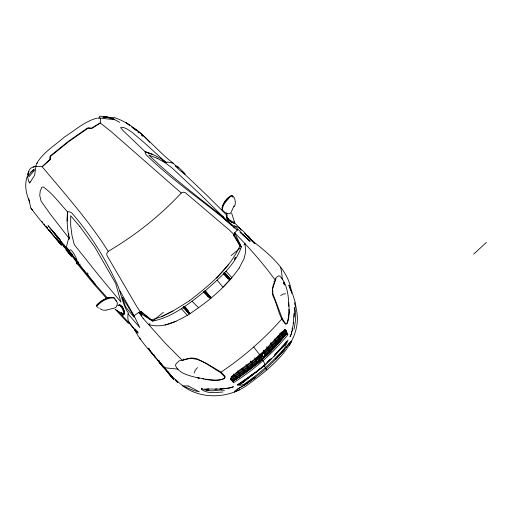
<?xml version="1.0" encoding="UTF-8"?>
<svg xmlns="http://www.w3.org/2000/svg" width="512" height="512" viewBox="0 0 512 512"><rect width="100%" height="100%" fill="white"/><g stroke="black" fill="none" stroke-linecap="round" stroke-linejoin="round"><path stroke-width="0.77" d="M67.584 216.397L67.597 211.872C59.68 203.424 52.768 193.53 43.155 186.931L41.933 187.162L40.218 191.098L39.744 195.494L41.094 201.158L50.381 214.234L69.357 238.694L68.256 239.814L66.426 246.797L72.787 256.006L78.253 262.067M257.581 358.522L259.578 355.469L263.29 353.139C267.616 355.795 258.733 364.038 257.434 358.368M31.776 167.526C26.835 170.4 26.835 178.79 29.606 183.136L34.643 175.258L35.891 166.291L42.131 166.726L49.843 159.514L49.914 156.787L50.579 155.699L68.582 141.158L87.296 128.141L88.576 127.757L91.507 128.192L100.275 122.989L100.448 118.202L99.654 118.522M152.282 353.696L151.52 352.454M223.341 273.491L224.39 274.618L225.171 274.253L227.309 276.602L227.277 277.382L229.664 279.68L230.118 279.731L230.138 279.283C223.718 269.286 219.962 272.563 229.664 279.68M203.872 291.821L204.909 292.973L205.677 292.621L207.808 295.021L207.776 295.802L210.15 298.157L210.611 298.208L210.63 297.747C204.314 287.526 200.474 290.848 210.15 298.157M189.818 313.325L184.224 306.362L183.117 307.29L184.141 308.461L184.896 308.122L187.008 310.554L186.976 311.347L189.792 313.786L187.482 310.259M68.806 239.264L69.139 238.17C67.341 229.536 66.656 220.653 67.597 211.872A15.149 7.942 80.4 0 1 71.75 212.928C90.221 234.106 105.101 258.125 116.832 283.616C121.466 293.12 122.074 304.269 128.429 313.037L128.058 313.894L139.789 327.552L134.035 315.718L138.803 312.41L140.525 312.16L136.762 306.496L106.906 255.424L106.816 253.44L108.205 251.398C89.088 220.992 65.133 194.157 42.131 166.726L50.246 159.68L50.349 157.03L51.021 155.949L68.89 141.536L87.443 128.602L88.723 128.218L91.578 128.602L100.275 122.989L111.149 131.571L181.267 193.018L183.437 192.192L185.338 192.672L229.312 230.003L234.048 234.573L234.688 232.87L237.434 229.837L237.274 230.138C208.083 203.757 174.438 182.79 146.413 155.002A14.765 4.941 25.9 0 1 145.203 151.776L123.341 130.861L120.851 127.93L120.858 127.245L123.808 127.565L127.059 129.011L131.674 131.981L143.776 142.266L166.278 162.707L167.437 162.048L172.96 163.059L178.176 168.013M282.266 279.334L281.677 272.531L280.838 268.058L280.262 267.584M67.117 221.088L67.597 211.872M250.522 239.117L248.998 236.954M294.022 317.062L294.624 307.494C296.666 314.579 295.437 322.176 293.978 329.267M28.563 175.578L30.97 172.16L34.118 169.069L33.766 170.982L29.126 176.627L28.582 175.386M291.558 293.382C289.843 270.093 268.474 253.523 251.398 240.096L254.822 243.501L250.874 239.507M128.058 313.894L127.795 317.434L128.218 320.826L133.843 328.838M134.662 329.261L135.322 330.573L137.818 332.762M76.646 263.981L76.723 263.104L77.626 262.106M78.835 262.81L77.51 261.965L76.762 262.515L76.678 263.379L79.437 264.23L79.027 264.314M222.963 392C215.962 392.429 207.616 394.016 201.6 389.472L201.594 388.154M293.568 322.592L291.59 333.28L290.074 336.723L291.488 333.498L291.859 331.187M28.32 174.214L28.73 171.686L27.814 174.464M61.133 244.506L60.826 244.186M76.262 263.462L76.41 262.573L77.51 261.965M76.806 263.597L76.973 262.656M293.178 323.386L294.17 313.472M289.011 309.235C288.877 313.926 289.427 319.667 286.682 323.642L285.248 323.27L282.259 318.47L272.832 293.619L272.653 288.614L275.917 278.778M233.658 382.592L232.678 381.498L232.794 381.005C253.178 368.352 271.405 352.448 286.4 333.696L287.846 334.726C272.602 353.619 254.202 369.683 233.658 382.592L230.938 379.251L230.88 378.093C238.758 368.768 251.066 363.571 259.578 354.618C269.133 347.654 275.59 336.435 285.35 330.112L286.195 330.554L287.846 334.726M27.219 176.454C24.512 184.211 25.805 192.774 28.954 200.173M201.824 388.506C207.75 391.872 215.13 390.758 221.581 389.85L219.91 388.915M173.267 378.528L173.389 379.002L171.955 377.549M63.891 245.645L64.218 245.446L68.307 251.334L69.952 254.438L71.123 254.931M194.054 373.088L195.194 370.445L197.446 367.629M117.018 305.28L117.414 302.906L115.866 300.371M222.035 207.744C223.654 203.04 226.944 197.574 231.597 195.706M28.544 172.934L28.96 171.456M116.794 305.542L116.403 306.842L114.413 308.045L106.944 309.926M204.762 291.802L205.043 291.059C219.046 278.31 235.008 265.434 241.363 246.925L234.694 232.864L233.6 235.328L239.955 245.76L241.363 246.925L234.061 234.656L234.726 232.902C249.344 247.878 263.334 263.584 275.558 280.602M233.92 205.92L231.206 212.205L229.786 213.779L227.174 213.638L225.862 212.717M234.099 206.778C237.069 203.75 234.234 191.661 229.44 197.536C226.49 201.203 221.261 205.69 222.829 210.854L223.878 211.52M286.618 341.472L284.077 345.894L273.971 356.262M286.221 341.581L285.459 343.533A5.894 1.517 -38.2 0 1 282.925 346.592L274.886 354.899M180.448 383.891C198.061 399.418 225.978 399.13 245.178 386.586C270.733 368.045 306.682 341.261 295.155 304.723M124.237 313.21L124.525 312.403L124.064 310.368L122.067 306.682M36.621 163.68C42.944 152.39 54.957 145.459 64.486 137.005C75.13 130.349 85.024 120.947 97.459 118.067M95.578 284.602L79.456 264.781L79.648 264.371L78.227 263.981M239.955 245.76C229.587 268.934 209.075 285.491 189.498 300.749M63.738 245.869L64.051 245.664L68.205 251.494L69.792 254.426L70.957 254.925M289.28 345.638L291.853 341.171M234.394 392.147L235.264 390.598L238.445 388.506M239.162 268.102L244.038 258.643L245.651 252.064L245.075 243.91M63.674 245.664L64.006 245.466L68.301 251.296L69.786 253.581L69.894 254.611L71.066 255.136M258.65 356.512L257.869 357.645M233.6 235.328L234.022 234.56M62.963 244.845L63.578 244.429L76.762 262.515M289.498 342.995C275.59 361.741 257.459 377.632 237.274 389.325M234.355 259.539L235.731 257.382L234.701 258.189M96.71 305.376C100.141 301.107 105.587 298.739 110.746 297.261M288.589 344.019L290.618 341.504L291.411 341.331M286.022 347.482L288.16 344.595M239.142 268.09C225.638 287.424 207.034 302.637 187.347 315.334C175.738 321.856 162.278 328.762 148.659 324.55M172.73 378.15L172.512 377.914M98.573 118.426L99.898 116.179L106.266 116.794M282.259 318.47C264.192 339.085 243.232 357.19 220.531 372.518C209.011 366.234 196.576 353.632 182.502 360.57L165.158 343.104L143.155 318.419M66.438 248.954L65.754 249.792L71.712 256.749M231.264 380.006L232.678 381.498C250.099 370.221 266.624 357.37 280.077 341.459L277.619 344.115M283.859 345.67L278.509 351.162M280.077 341.459L286.822 333.702L285.594 329.952M225.171 274.253L225.523 273.843L224.416 272.589L223.418 273.651L224.576 272.838M216.499 278.067L228.755 264.173M205.677 292.621L206.003 292.051L204.966 290.899L203.955 291.981L205.043 291.059L211.328 297.92M285.926 330.739L273.414 344.832L264.646 353.504L264.435 353.242M286.342 331.667L273.882 345.722L265.126 354.381M284.499 329.747L272.57 343.149L262.707 352.89M285.651 329.99L273.101 344.115L264.346 352.768M271.379 350.874L266.221 355.853M184.896 308.122L185.28 307.693M275.974 353.574L284.954 343.795M275.846 358.867L280.032 354.323M281.6 352.621L284.742 349.21M275.974 358.918L284.902 349.325M279.558 333.894L280.582 332.8M189.331 313.734L183.213 307.45C184.762 303.763 188.742 312.442 189.67 313.773M117.901 305.626L118.368 305.133L119.418 305.274C121.907 306.816 123.072 309.856 123.635 312.614L123.341 314.138L121.28 312.787M118.784 305.421L119.245 304.934L120.307 305.069C122.912 306.656 123.987 309.856 124.499 312.717L124.038 314.451L122.778 314.086L121.331 312.627M279.539 349.754L284.026 345.094M181.267 193.018C159.981 215.974 135.11 235.437 108.205 251.398M262.33 359.597L257.901 363.213M259.027 369.581L265.632 364.032M266.752 362.912L270.669 358.995M274.592 355.078L277.389 352.275M262.157 354.925L258.682 357.997M264.378 356.134L274.195 346.426L286.509 332.403M265.024 364.538L262.118 367.066M267.77 361.869L270.515 359.206M271.776 358.394L264.09 365.856L241.594 383.546L239.488 384.525L237.35 384.435M265.21 364.877L273.939 356.429L288.07 340.077L284.506 348.262C272.608 362.003 258.906 374.086 243.878 384.307L241.037 385.222L237.197 385.126L255.699 372.608L265.21 364.877L263.226 360.762L262.106 359.789M473.747 254.035L486.4 242.438M242.765 368.742L244.992 372.525L244.659 372.813L242.4 368.371M234.931 375.565L234.349 374.861M30.97 172.16L33.466 169.907L34.138 170.042M235.654 377.216L235.174 376.288M239.462 383.642L239.494 383.258M242.995 381.165L243.322 380.87M246.899 365.35L246.643 365.683M251.462 362.234L251.136 362.534L253.389 366.464L253.715 366.176L250.726 361.005M255.328 359.123L255.654 358.829L257.888 362.81L257.562 363.104L256.256 361.517L257.498 362.989L257.824 362.701M247.885 367.462L247.814 366.95M243.021 381.446L243.341 381.158M37.325 162.944L36.115 164.224L36.429 164.07M243.354 381.318L243.034 381.613L243.296 380.57L243.36 381.331M235.584 377.555L236.314 378.547L236.646 378.253L234.995 375.507M240.685 375.469L240.365 375.75M244.602 372.71L244.934 372.416M248.934 369.581L249.267 369.286M248.192 368.678L248.998 369.69L249.325 369.395L247.091 365.542M259.315 358.381L260.019 357.888L259.315 358.381L259.744 359.59L258.477 357.35L259.398 356.538L259.603 356.864L258.867 357.517L259.398 356.538M260.928 358.554L259.84 356.147M260.531 355.533L262.541 357.126L261.747 356.717L261.248 357.286C261.773 361.459 259.405 350.509 261.274 358.246M261.536 355.162L261.984 354.771L261.536 355.162L261.325 354.835L262.406 353.882L262.163 354.611L262.406 353.882M259.744 359.59L258.541 357.421L259.462 356.608M262.47 353.952L261.325 354.835M236.608 378.182L236.275 378.477L235.603 377.574M259.878 357.626L259.238 358.195L258.797 357.446M261.107 356.934C262.31 356.083 260.518 357.747 260.832 355.923M261.203 358.176L261.248 357.286M262.957 356.627L261.914 354.701M282.541 336.134L283.296 337.069L283.616 336.787L281.408 331.955M279.373 339.603L280.243 340.691L280.563 340.41L278.17 335.366M277.094 344.006L276.774 344.288L275.853 343.2M267.936 350.08L269.638 352.102L269.958 351.814L267.866 347.776L267.539 348.064L266.816 347.187M265.773 355.674L266.099 355.386M261.779 359.546L262.106 359.258M265.414 354.054L265.088 354.336L265.83 355.789L266.157 355.501L263.296 350.202M264.013 351.469L263.68 351.75L264.531 353.254M272.454 345.779L271.949 345.658M282.957 335.488L282.106 334.912M283.091 336.378L282.304 335.514M282.054 334.042L281.427 333.389M274.637 338.989L277.146 344.115L276.826 344.403L274.784 339.699M204.909 292.973L206.003 292.051M184.416 306.624L183.213 307.45L184.314 306.515M223.45 273.683L224.512 272.774M184.141 308.461L185.248 307.533M224.39 274.618L225.466 273.715M148.685 324.563L149.907 323.539M153.587 320.461L163.392 312.262M231.13 255.61L240.237 247.987M243.885 244.941L245.094 243.923M260.134 360.32L262.214 358.957M255.117 372.39L240.915 383.29M79.456 264.781L80.198 264.173M260.32 368.525L242.406 382.496A6.035 1.414 -48.3 0 1 239.648 384.115L238.413 384.058M143.174 318.438L138.784 312.39L140.832 311.994L152.71 321.069L141.466 311.77L138.81 312.435L152.71 321.069C172.909 317.152 189.306 303.456 205.043 291.059M259.968 355.597L245.856 366.707L231.098 376.877M257.453 358.957L246.432 367.642L230.701 378.483M258.342 360.486L247.315 369.171L231.405 380.141L230.464 379.091M259.29 360.691L247.68 369.843L231.853 380.621M242.406 382.65L246.099 379.744M249.792 376.838L252.256 374.906M253.485 373.933L254.72 372.966M255.949 372L257.178 371.034M244.429 385.261L255.322 377.267M239.174 384.032L246.618 378.611M249.101 376.806L251.584 375.002M255.206 377.203L244.288 385.126L239.091 388.128M239.686 383.872L251.584 375.309M205.152 291.168L203.968 291.987L210.49 298.189L209.568 296.378L205.126 291.149M230.688 379.424L246.803 368.32L256.646 360.563L256.41 360.326M232.685 381.498L240.218 376.39M59.654 242.931L61.587 245.037L58.944 241.709M144.915 315.366L151.194 319.955L161.683 316.64L172.947 311.014L189.517 300.768M226.752 216.813L226.285 216.998C227.546 220.25 231.309 222.445 234.598 223.174L234.131 222.208M280.672 295.514L283.354 294.022L285.504 293.76M226.656 216.864L226.304 217.05L226.522 217.843L228.307 219.821M227.059 216.032L226.701 216.218C228.006 219.328 231.424 221.389 234.483 222.413L234.259 222.022M161.664 316.627L172.928 311.002M32.499 167.379L36.333 166.074M32.909 167.142L36.205 165.952M107.949 117.318L106.016 116.614L103.706 117.152L104.294 117.709L107.955 117.325M140.506 312.141L141.466 311.77M201.472 389.056L202.048 388.838M234.605 391.718L239.386 389.939M148.755 348.813L148.166 348.122M165.069 325.094L176.064 321.286M106.643 116.883L107.123 116.736L106.49 116.826M208.685 388.934L205.542 389.357L204.73 388.947M104.774 116.717L102.861 117.446L103.834 117.677M214.976 389.338L217.069 388.922M248.102 236.678L244.774 233.28L254.822 243.501C247.731 238.157 243.603 228.154 234.509 225.901L233.69 226.054L221.037 215.347L216.294 211.987M29.728 181.901L30.112 181.85M247.117 235.488L248.474 236.141L250.304 238.714M34.912 166.182L36.269 166.035M227.002 388.23L229.766 387.962L233.53 386.758C224.909 389.805 215.52 389.005 206.522 388.986M206.656 390.272L208.947 390.125M106.662 310.182L102.982 310.17M138.048 333.171L135.77 331.501L134.912 329.696M177.978 369.126L164.416 367.763C154.374 355.187 141.952 344.045 134.515 329.613M221.28 388.39L225.619 388.358M220.768 388.403L225.517 388.378L223.219 388.352M59.174 242.33L58.08 241.235M106.944 117.139L114.432 117.638C138.394 125.357 153.702 148.198 172.96 163.059L173.139 163.341M100.166 118.054C102.822 118.406 124.851 121.312 107.514 117.331M119.174 304.922L120.288 305.056L122.304 307.008M166.867 162.381L165.978 162.266C159.706 157.632 152.742 153.875 145.203 151.776L150.349 153.926M205.453 379.149C211.494 379.706 218.81 381.562 224.326 378.445L224.474 376.653L220.531 372.518M187.008 310.554L187.77 310.682L186.976 311.347L184.365 308.461M207.808 295.021L208.563 295.142L210.63 297.747M227.309 276.602L228.051 276.73L230.138 279.283M224.384 390.445L221.261 389.882L220.787 388.774M197.92 377.504C206.202 379.955 216.794 381.946 224.922 378.182L225.12 376.32L221.062 372.109L206.394 363.443L196.627 358.637L191.117 357.952L178.931 360.966L176.006 363.91L175.482 365.587C179.405 374.362 190.829 375.872 199.104 378.246L198.022 377.491M202.605 378.573L204.026 378.861M247.354 235.904L248.243 236.32M123.674 313.786L124.224 313.926M170.682 375.085L167.968 371.904M108.262 117.67L111.514 118.624M164.845 369.165L169.203 374.118M145.203 151.776L152.838 154.451M116.768 301.69L114.33 298.125C107.827 296.909 100.89 301.715 96.563 306.31L97.709 307.392M100.154 308.838L102.362 309.766M49.843 159.514L50.246 159.68M284.544 329.837L285.248 330.138L286.4 333.696L285.382 332.685M149.203 349.056L148.288 348.352M148.89 349.005L148.589 348.87L150.502 351.424M57.171 239.232L55.693 237.594M113.005 118.739L119.706 122.374M104.672 117.696L103.706 117.152L104.294 117.709M134.867 328.877L138.08 332.301M223.072 210.79L222.285 210.336C221.126 204.48 226.95 197.606 231.898 195.405M98.554 307.789L99.194 308.166M112.166 118.81L112.973 119.347M133.101 127.955C139.667 131.405 144.813 136.877 149.734 142.317M158.758 361.76L163.571 367.379M138.835 312.429L141.939 314.362M162.291 160.211L166.278 162.707M115.014 309.178L121.779 313.523M197.888 377.459L199.104 378.246M151.507 352.717L151.942 352.998M99.123 117.766L98.912 118.08M224.077 211.814L225.376 212.736M183.808 358.944L184.672 359.578M188.41 358.426L188.973 358.842M193.165 358.067L194.144 358.797M227.021 277.299L230.118 279.731L228.173 276.845M129.421 125.197L126.125 122.605L129.203 125.037M207.802 296L210.611 298.208L208.691 295.251M133.594 128.518L135.968 130.387M228.301 218.618L227.731 218.067M131.661 126.982L132.89 127.955M188.269 312.64L186.733 311.238M179.936 383.482L172.019 376.589L162.637 366.035M187.008 311.539L189.792 313.786L187.91 310.778M240.058 232.448L250.182 241.306L234.509 225.901M65.03 247.04C53.126 236.41 43.098 223.827 33.293 211.296M283.616 336.787L282.701 335.987L283.59 336.71L283.264 336.992L282.547 336.115M242.835 234.758L249.984 241.139L242.989 234.861M279.533 339.514L280.563 340.41M137.76 131.955L138.95 132.998M228.019 219.558L231.232 222.042L234.08 223.245L233.856 222.854M281.382 332.845L283.034 335.405M227.296 277.568L230.125 279.597L227.744 276.346M269.587 351.411L269.594 351.981L267.962 350.067M231.622 225.466L221.76 216.269L231.872 225.395M279.13 338.234L279.891 338.944M275.597 341.843L276.493 342.688L276.166 342.97L275.398 342.022M235.75 377.408L236.646 378.253M253.242 365.677L253.658 366.067L253.325 366.355L251.75 364.422M159.475 362.061L160.352 363.2M281.67 333.19L282.285 333.779M271.949 345.568L272.928 346.49L272.602 346.778L271.75 345.741M273.062 347.034L272.96 347.533L272.71 347.226M181.658 171.322L206.579 195.002L226.918 215.277M276.275 342.906L276.838 343.437L276.512 343.718L276.096 343.206M248.39 368.506L249.325 369.395M276.07 341.843L275.552 341.344M278.65 337.306L279.424 338.054M160.819 363.789L162.336 365.562L161.83 364.998M278.502 336.717L279.136 337.325M271.514 344.282L272.115 344.864L271.789 345.152L271.251 344.506M248.102 237.05L249.862 238.854M226.822 277.101L229.965 279.706L228.736 277.549M271.475 343.795L271.117 344.006M267.821 348.173L268.39 348.73L268.064 349.011L267.558 348.403M275.258 340.621L275.718 341.069L275.386 341.35L274.771 340.608M263.962 351.846L264.544 352.416L264.218 352.704L263.699 352.07M256.077 360.371L257.114 361.382L256.781 361.677L255.878 360.544M232.96 226.458L234.592 228.058M251.923 363.776L252.922 364.755M243.334 370.298L244.218 371.168L243.891 371.469L243.13 370.483M252.41 363.898L251.456 362.95M248.32 367.789L248.218 368.307L247.386 367.245M248.672 368.454L248.954 368.736L248.435 368.787M239.187 373.453L239.981 374.234M255.629 359.194L256.211 359.77L255.878 360.058L255.366 359.424M251.456 362.605L252.019 363.168L251.693 363.462L250.579 362.08M243.77 370.406L243.296 369.933M244.147 371.405L244.621 371.878L244.294 372.173L243.821 371.552M234.266 222.592L239.917 228.224L241.088 230.31M141.344 135.085L142.464 136.205M247.046 365.85L247.642 366.451L247.315 366.746L246.784 366.08M192.122 301.274L198.637 307.808M242.624 368.941L243.315 369.632L242.989 369.933L242.381 369.165M238.4 372.038L239.066 372.717M263.405 353.094L264.166 353.805M261.094 356.051L261.632 356.602M262.246 353.53L261.702 353.818M264.198 356.531L263.942 356.96M260.083 354.995L259.578 355.469M261.171 357.005L260.819 355.75M232.794 381.005L230.592 378.285M257.766 359.526L258.291 360.083M60.301 239.872L47.994 225.6L75.686 259.552M60.826 244.416L61.101 244.704L60.262 243.2M224.64 274.592L227.277 277.382L228.051 276.73L225.523 273.843M117.21 310.298L128.576 322.4L128.384 323.411L115.789 309.875M284.851 329.862L285.318 330.368M285.51 330.458L285.856 330.822M260.749 355.68L261.165 356.122M225.984 271.238L231.949 277.664L223.027 287.194L217.158 280.211M205.146 292.96L207.776 295.802L208.563 295.142L206.048 292.198M263.949 365.709L265.702 367.667M122.182 314.349L123.258 315.507M285.306 330.771L286.234 331.795M285.306 332L286.144 332.928M285.363 331.405L285.978 332.083M181.395 308.71L187.347 315.334M231.117 379.219L231.738 379.917M148.57 348.538L149.19 349.229M175.622 380.518L177.734 382.682A25.376 0.518 50.7 0 0 176.922 381.434L175.501 379.546M107.885 298.528L94.253 283.226L77.37 262.547L76.723 263.104L93.587 283.782L106.694 298.528M235.379 376.109L233.587 374.061L236.314 378.547M53.37 232.09L55.328 234.33M56.307 235.456L59.155 238.669L53.6 232.365L72.787 256.006M59.763 243.219L61.453 245.062L61.075 244.493M60.614 244.218L58.842 241.939M170.099 375.405L173.69 379.366L171.699 376.64M168.922 374.029L171.354 376.89M128.902 322.835L135.622 330.701M169.747 374.81L173.811 379.366A20.806 0.403 50.7 0 0 173.549 378.854L168.275 372.045M33.99 170.534L33.466 169.907L33.766 170.982M49.203 230.003L50.067 231.04M51.213 232.557L51.558 232.96M59.194 242.573L55.898 238.624M153.562 354.317L154.528 355.469M168.365 373.171L166.854 371.373M57.318 240.16L58.182 241.19M166.221 370.803L167.622 372.48M70.605 252.397L72.486 254.65M160.858 363.834L161.389 364.474M164.442 368.678L161.568 365.203M267.584 348.723L268.435 349.76M120.563 306.125L121.088 306.758M160.102 362.771L162.182 365.344M57.197 240.198L52.493 234.496M163.546 367.392L161.805 365.28M275.366 341.645L275.789 342.163M158.739 360.55L159.578 361.568M53.254 235.245L53.978 236.128M277.85 336.422L278.848 337.645M274.573 340.019L274.906 340.422M158.694 360.474L159.558 361.536M160.224 362.925L159.238 361.792L160.288 363.136M161.37 364.742L158.739 361.53M268.026 349.568L268.902 350.643M267.974 349.798L269.229 351.334M159.181 362.266L159.968 363.232M50.189 231.187L50.515 231.59M52.134 233.875L49.862 231.085M49.696 231.059L52 233.882L50.656 232.243M163.629 366.611L163.392 366.131L164.966 368.166L164.73 367.629M160.717 363.526L162.016 365.152M157.146 359.776L157.997 360.813M251.712 364.397L253.389 366.464M163.366 366.182L165.069 368.282M87.232 272.851L88.237 274.093M156.627 358.918L157.459 359.949M155.194 357.363L155.968 358.323M50.074 231.142L50.579 231.776M48.32 229.357L49.229 230.483L49.082 230.074M168.141 372.102L165.875 369.286M155.808 357.907L153.158 354.592M46.528 226.95L47.251 227.853M47.341 228.154L45.613 225.99M253.722 346.989L259.578 354.618M256.397 361.44L257.152 362.374M250.438 361.658L251.136 362.534M278.925 338.413L279.61 339.264M278.816 338.611L279.91 339.974M153.094 354.72L155.341 357.53M46.541 227.142L47.424 228.243M43.949 223.91L44.774 224.941M279.13 338.317L280.243 340.691M251.725 363.949L252.582 365.024M251.738 364.186L252.934 365.696M55.802 237.715L58.182 240.73M153.792 355.616L148.288 348.512M169.459 373.76L173.216 378.714L173.152 378.362M242.963 370.086L243.411 370.656M151.821 352.909L148.499 348.582M242.042 368.538L242.438 369.043M41.862 221.254L42.822 222.483M238.701 372.966L237.709 371.68M238.093 372.326L240.429 375.853L240.762 375.558L237.888 370.829M171.437 376.32L170.246 374.528M60.506 243.514L56.704 238.65L60.602 243.853M30.944 208.122L32.915 210.733L30.778 207.904L29.062 200.122L29.427 202.17M234.112 375.085L234.637 375.77M234.272 375.424L235.027 376.416M238.982 373.638L239.616 374.483M133.805 328.326L133.094 327.366M234.97 376.467L235.558 377.28M235.258 376.986L235.942 377.926M69.85 251.885L77.05 261.997M74.509 258.035L77.67 262.432M65.101 247.443L69.203 253.325M68.07 249.376L68.922 250.605M230.682 379.11L230.97 379.546M220.896 388.762L221.581 389.85M237.946 371.75L239.123 373.619M114.33 298.125L114.918 299.078M114.419 298.49L113.83 297.53C107.424 296.307 100.544 301.005 96.294 305.562L96.301 305.869M246.054 364.678L248.998 369.69M254.586 357.875L257.562 363.104M250.144 239.13L250.394 239.558M119.808 290.726L134.035 315.718M273.933 281.504L274.682 282.861M273.037 285.606L273.363 286.202M266.842 346.803L269.638 352.102M259.808 357.562L260.019 357.888M261.984 354.771L263.027 356.698M262.093 354.541L263.206 356.538M270.643 343.014L273.293 348.218L273.613 347.936L270.97 342.726M237.011 240.173L239.974 245.779M265.901 368.307L266.746 369.914M278.176 336.307L279.181 338.291M222.035 208.979L222.451 209.939M291.853 292.102L288.864 285.171L290.861 290.88M162.938 366.618L163.162 367.13M282.31 334.733L283.296 337.069M68.032 251.846L68.538 253.178M294.317 302.592L295.923 307.194L295.219 302.163L291.712 291.245M234.394 221.83L231.667 213.21M283.456 282.259L284.019 284.058M283.584 282.291L284.147 284.147M284.07 282.598L284.813 285.069M139.866 338.01L140.205 339.213M28.576 198.24L28.96 199.706M91.507 128.192L91.578 128.602M68.685 233.581L68.877 235.04M69.069 236.506L69.357 238.694M140.832 311.994L141.344 315.923M232.608 195.744L232.787 197.222M288.493 302.4L288.89 306.291M292.224 328.096L292.429 330.342M226.778 213.101L226.938 215.782M62.912 245.139A21.958 0.39 50.9 0 1 64.55 247.341L64.909 247.904L63.834 246.829A22.246 0.39 50.9 0 1 63.213 246.125M69.664 251.27A0.979 0.8 -35 0 1 69.619 250.4M176.269 166.349A0.928 0.755 -22 0 1 177.146 166.528M181.594 171.232A1.862 1.53 -21.9 0 1 181.606 171.392M69.363 251.014L69.363 251.347A1.85 1.485 -35.2 0 0 69.638 251.955L75.546 259.027A3.648 2.957 -35.3 0 0 76.909 259.891C76.794 258.707 70.208 245.715 69.363 251.014M289.216 312.109L287.482 322.611L286.918 323.706L285.702 324.237C278.861 317.427 277.958 306.214 273.728 297.658C270.342 290.848 273.818 284.026 276.051 277.594L278.438 275.968L279.731 276.032C288.813 285.286 288.57 299.955 289.216 312.109M175.699 166.118L179.155 169.805L184.947 174.176A3.456 2.803 -22.6 0 0 184.243 172.864L177.805 166.643A1.747 1.408 -22.7 0 0 177.222 166.31L175.699 166.118M122.438 297.638L125.626 307.002L134.131 317.299L132.787 314.291L122.438 297.638M188.218 385.984L182.733 385.901L193.997 390.605L199.315 391.802L188.218 385.984M157.03 158.227L148.877 155.04C172.25 177.798 198.502 197.312 223.942 217.555L199.328 193.485L171.91 167.814L165.094 162.739L157.03 158.227M79.878 226.534L70.682 215.757L70.701 225.549L72.019 235.68L74.31 244.666L98.272 274.778L120.902 302.086L115.648 283.322L94.848 247.162L79.878 226.534"/></g></svg>
